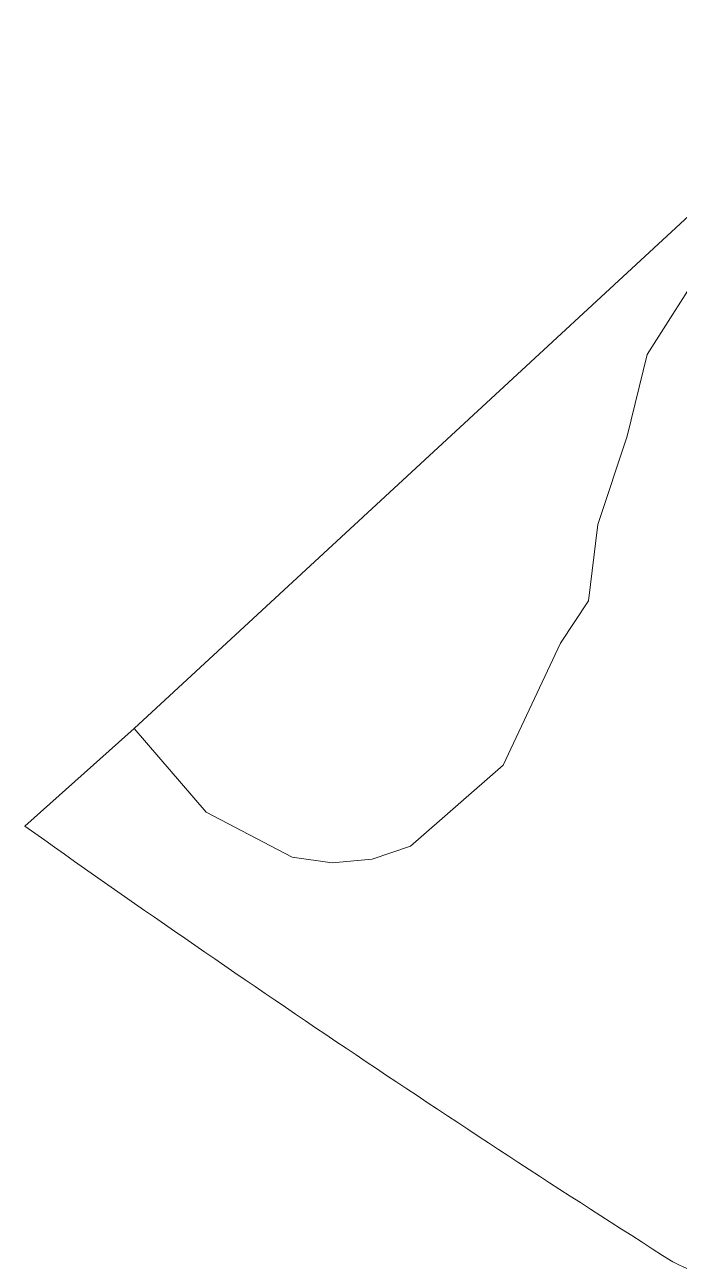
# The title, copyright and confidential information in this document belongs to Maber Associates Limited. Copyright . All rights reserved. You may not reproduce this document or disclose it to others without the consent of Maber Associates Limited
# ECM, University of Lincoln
# Model space of a CAD drawing. Header units: millimetres. Extents: x -99530 to 90294, y -97212 to 56397.
# Drawn here: x -74367 to -57806, y -71370 to -40032 of the extents above; entities that cross this region are included whole.
import ezdxf

# ---------------------------------------------------------------- set-up
doc = ezdxf.new("R2010")
doc.units = ezdxf.units.MM
doc.header["$MEASUREMENT"] = 0
doc.layers.add('New_A-40-M_Soft_Landscaping_P2', color=7, linetype='Continuous')
doc.layers.add('New_A-40-M_Soft_Landscaping_P2_Pen_No__150', color=7, linetype='Continuous', lineweight=0)

# ---------------------------------------------------------------- blocks, each defined once
blk = doc.blocks.new('Mesh_8_1', base_point=(-39396, -28057))
at = {"layer": 'New_A-40-M_Soft_Landscaping_P2_Pen_No__150', "linetype": 'Continuous'}
for p, q in [((-56936, -45736), (-58621, -48384)), ((-58621, -48384), (-59126, -50451)), ((-59126, -50451), (-59862, -52688)), ((-59862, -52688), (-60103, -54623)), ((-60103, -54623), (-60811, -55696)), ((-60811, -55696), (-62261, -58781)), ((-71600, -57851), (-69777, -59975)), ((-62261, -58781), (-64608, -60833)), ((-67599, -61114), (-69777, -59975)), ((-64608, -60833), (-65574, -61159)), ((-66589, -61254), (-67599, -61114)), ((-65574, -61159), (-66589, -61254))]:
    blk.add_line(p, q, dxfattribs=at)
at = {"layer": 'New_A-40-M_Soft_Landscaping_P2_Pen_No__150', "linetype": 'Continuous', "flags": 128}
blk.add_lwpolyline([(-39396, -28057), (-71600, -57851), (-74367, -60325, 0.012916), (-57967, -71361, 0.577975), (-51263, -67160), (-51263, -64981), (-51572, -58964, -0.048754), (-51322, -52209, -0.179729), (-39259, -28204)], format="xyb", close=True, dxfattribs=at)

msp = doc.modelspace()

# ---------------------------------------------------------------- block references
at = {"layer": 'New_A-40-M_Soft_Landscaping_P2'}
msp.add_blockref('Mesh_8_1', (-39395.9, -28056.8), dxfattribs=at)

doc.saveas('drawing.dxf')
